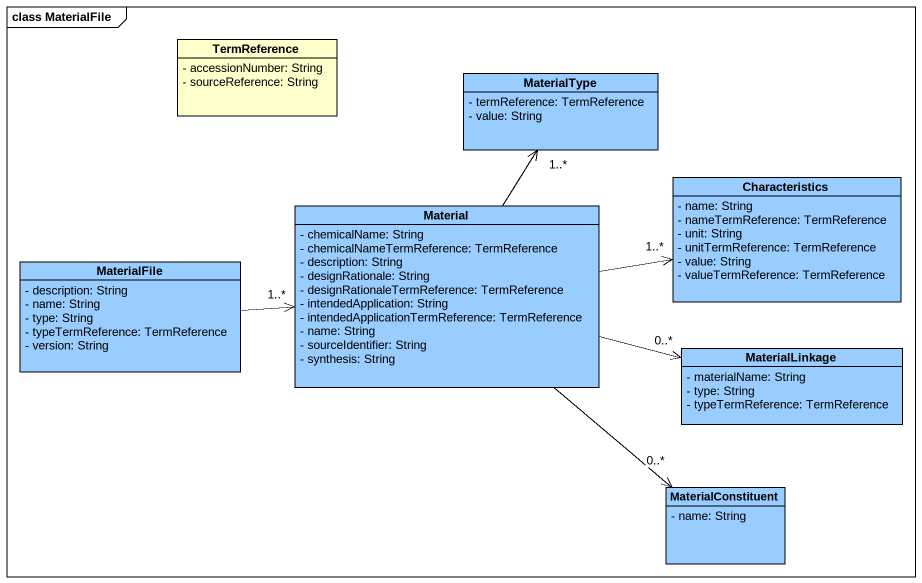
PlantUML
@startuml
mainframe class MaterialFile
hide circle
hide empty members
skinparam classAttributeIconSize 0
class TermReference {
  - accessionNumber: String
  - sourceReference: String
}
class MaterialType #99CCFF {
  - termReference: TermReference
  - value: String
}
class Material #99CCFF {
  - chemicalName: String
  - chemicalNameTermReference: TermReference
  - description: String
  - designRationale: String
  - designRationaleTermReference: TermReference
  - intendedApplication: String
  - intendedApplicationTermReference: TermReference
  - name: String
  - sourceIdentifier: String
  - synthesis: String
}
class Characteristics #99CCFF {
  - name: String
  - nameTermReference: TermReference
  - unit: String
  - unitTermReference: TermReference
  - value: String
  - valueTermReference: TermReference
}
class MaterialFile #99CCFF {
  - description: String
  - name: String
  - type: String
  - typeTermReference: TermReference
  - version: String
}
class MaterialLinkage #99CCFF {
  - materialName: String
  - type: String
  - typeTermReference: TermReference
}
class MaterialConstituent #99CCFF {
  - name: String
}
Material -up-> "1..*" MaterialType
Material -right-> "1..*" Characteristics
Material -right-> "0..*" MaterialLinkage
Material --> "0..*" MaterialConstituent
MaterialFile -right-> "1..*" Material
@enduml
